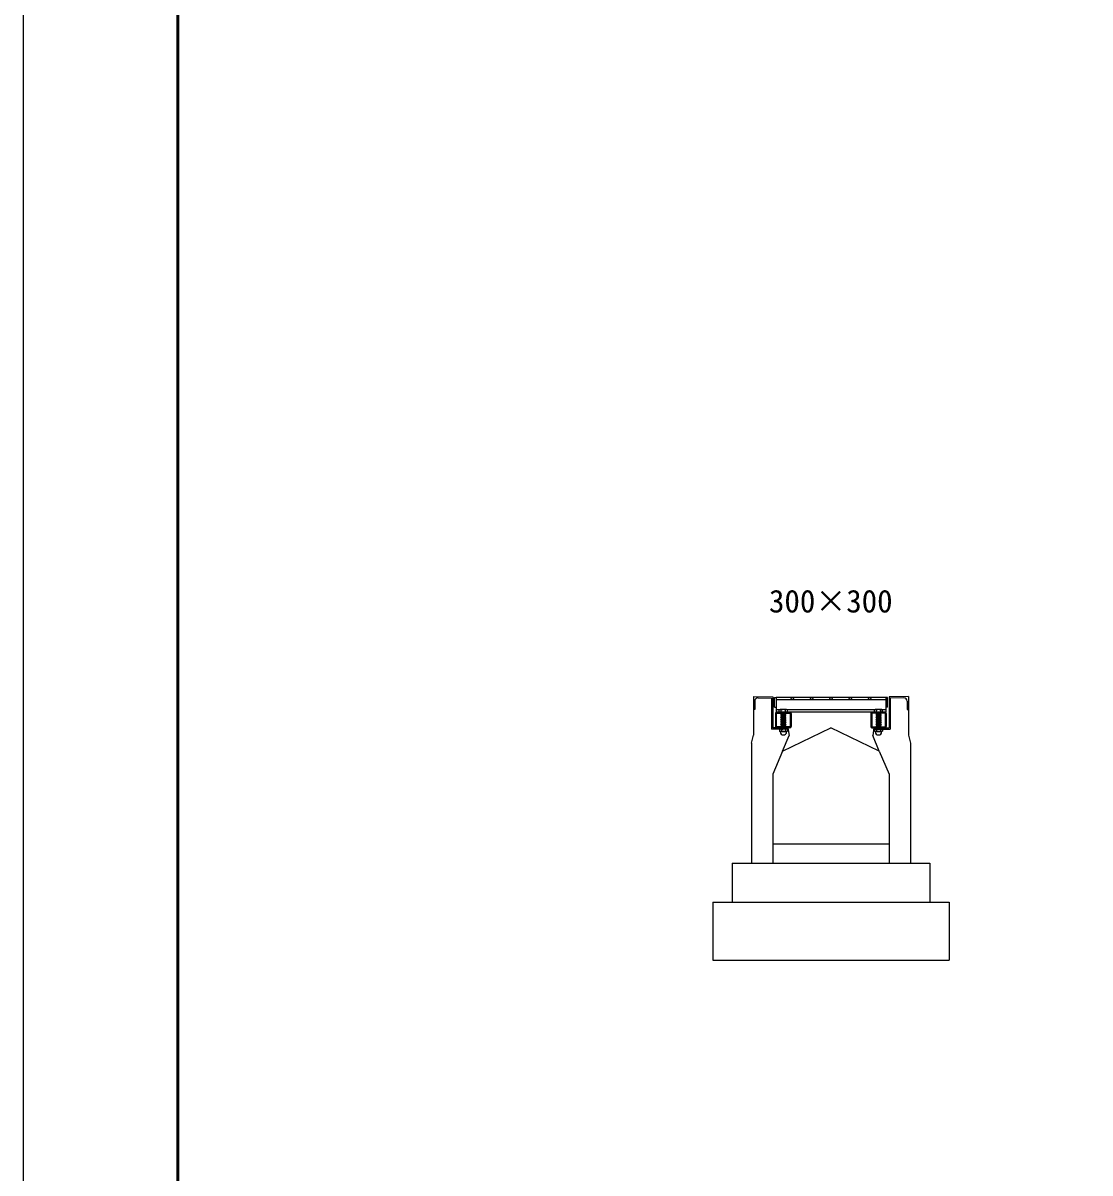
# Model space of a CAD drawing. Units: millimetres, scale not verified. Extents: x -16800 to 16800, y -5940 to 5940.
# Drawn here: x -16800 to -14045, y -2970 to 0 of the extents above; entities that cross this region are included whole.
import ezdxf
from ezdxf.enums import TextEntityAlignment as Align

# ---------------------------------------------------------------- set-up
doc = ezdxf.new("R2010")
doc.units = ezdxf.units.MM
doc.header["$LTSCALE"] = 20
doc.linetypes.add('DOTTED', pattern=[1.75, 0.25, -1.5])
for name, color, linetype, lineweight in [('0-1_Defpoints', 5, 'Continuous', 25), ('0-2_HATCH', 6, 'Continuous', 25), ('0-5_OUTLINE', 3, 'Continuous', 25), ('0-6_TXT', 7, 'Continuous', 25), ('0-7_WAKU', 3, 'Continuous', 25), ('0-A__0-5_D-BMK', 6, 'Continuous', 25)]:
    doc.layers.add(name, color=color, linetype=linetype, lineweight=lineweight)
doc.styles.add('ＭＳ ゴシック', font='')
doc.styles.get('ＭＳ ゴシック').set_extended_font_data('MS Gothic')

msp = doc.modelspace()

# ---------------------------------------------------------------- linework, layer by layer
at = {"layer": '0-1_Defpoints'}
msp.add_lwpolyline([(-16800, -5940), (0, -5940), (0, 5940), (-16800, 5940)], close=True, dxfattribs=at)
at = {"layer": '0-2_HATCH'}
for p, q in [((-14901.85, -1742.96), (-14867.14, -1743.31)), ((-14867.14, -1743.31), (-14867.14, -1823.34)), ((-14863.94, -1740.14), (-14863.94, -1820.14)), ((-14563.94, -1740.14), (-14563.94, -1820.14)), ((-14526.03, -1742.96), (-14560.74, -1743.31)), ((-14560.74, -1743.31), (-14560.74, -1823.34)), ((-14824.46, -1823.34), (-14867.14, -1823.34)), ((-14824.94, -1820.14), (-14863.94, -1820.14)), ((-14838.74, -1880.14), (-14821.94, -1840.14)), ((-14824.94, -1820.14), (-14821.94, -1840.14)), ((-14602.94, -1820.14), (-14605.94, -1840.14)), ((-14589.14, -1880.14), (-14605.94, -1840.14)), ((-14603.42, -1823.34), (-14560.74, -1823.34)), ((-14602.94, -1820.14), (-14563.94, -1820.14))]:
    msp.add_line(p, q, dxfattribs=at)
for points in [[(-14910.74, -1751.76), (-14910.74, -1772.68), (-14913.94, -1772.68)], [(-14517.14, -1751.76), (-14517.14, -1772.68), (-14513.94, -1772.68)]]:
    msp.add_lwpolyline(points, dxfattribs=at)
for centre, start, end in [((-14901.94, -1751.76), 89.42706, 180), ((-14525.94, -1751.76), 0, 90.57294)]:
    msp.add_arc(centre, 8.8, start, end, dxfattribs=at)
at = {"layer": '0-5_OUTLINE'}
for p, q in [((-14913.94, -1739.64), (-14913.94, -1839.64)), ((-14913.94, -1739.64), (-14863.94, -1740.14)), ((-14513.94, -1739.64), (-14563.94, -1740.14)), ((-14513.94, -1739.64), (-14513.94, -1839.64)), ((-14918.94, -1859.64), (-14913.94, -1839.64)), ((-14838.8, -1880.28), (-14713.94, -1820.14)), ((-14589.14, -1880.14), (-14713.94, -1820.14)), ((-14513.94, -1839.64), (-14508.94, -1859.64)), ((-14918.94, -1859.64), (-14918.94, -2170.14)), ((-14508.94, -1859.64), (-14508.94, -2170.14)), ((-14838.8, -1880.28), (-14863.94, -1940.14)), ((-14589.14, -1880.14), (-14563.94, -1940.14)), ((-14863.94, -1940.14), (-14863.94, -2170.14)), ((-14563.94, -1940.14), (-14563.94, -2170.14)), ((-14863.94, -2120.14), (-14563.94, -2120.14)), ((-14968.94, -2170.14), (-14458.94, -2170.14)), ((-14968.94, -2170.14), (-14968.94, -2270.14)), ((-14918.94, -2170.14), (-14863.94, -2170.14)), ((-14563.94, -2170.14), (-14508.94, -2170.14)), ((-14458.94, -2170.14), (-14458.94, -2270.14)), ((-15018.94, -2270.14), (-15018.94, -2420.14)), ((-15018.94, -2270.14), (-14408.94, -2270.14)), ((-14408.94, -2270.14), (-14408.94, -2420.14)), ((-15018.94, -2420.14), (-14408.94, -2420.14))]:
    msp.add_line(p, q, dxfattribs=at)
at = {"layer": '0-7_WAKU', "lineweight": 50}
msp.add_lwpolyline([(-16400, -5540), (-400, -5540), (-400, 5540), (-16400, 5540)], close=True, dxfattribs=at)
at = {"layer": '0-A__0-5_D-BMK'}
for p, q in [((-14855.44, -1742.14), (-14855.44, -1780.14)), ((-14572.44, -1742.14), (-14855.44, -1742.14)), ((-14572.44, -1748.14), (-14855.44, -1748.14)), ((-14567.94, -1767.14), (-14567.94, -1742.14)), ((-14859.94, -1767.14), (-14855.44, -1767.14)), ((-14847.44, -1774.14), (-14855.44, -1774.14)), ((-14572.44, -1780.14), (-14855.44, -1780.14)), ((-14853.94, -1780.14), (-14819.94, -1780.14)), ((-14845.45, -1772.64), (-14847.45, -1774.14)), ((-14847.45, -1780.14), (-14847.45, -1774.14)), ((-14826.45, -1780.14), (-14847.45, -1780.14)), ((-14847.13, -1773.87), (-14845.45, -1772.64)), ((-14828.45, -1772.64), (-14845.45, -1772.64)), ((-14843.45, -1780.14), (-14830.45, -1780.14)), ((-14842.45, -1780.14), (-14842.45, -1774.14)), ((-14831.45, -1780.14), (-14831.45, -1774.14)), ((-14826.78, -1773.87), (-14828.45, -1772.64)), ((-14826.45, -1780.14), (-14826.45, -1774.14)), ((-14601.44, -1774.14), (-14826.44, -1774.14)), ((-14573.94, -1780.14), (-14607.94, -1780.14)), ((-14599.43, -1772.64), (-14601.43, -1774.14)), ((-14601.43, -1780.14), (-14601.43, -1774.14)), ((-14580.43, -1780.14), (-14601.43, -1780.14)), ((-14601.11, -1773.87), (-14599.43, -1772.64)), ((-14582.43, -1772.64), (-14599.43, -1772.64)), ((-14597.43, -1780.14), (-14584.43, -1780.14)), ((-14596.43, -1780.14), (-14596.43, -1774.14)), ((-14585.43, -1780.14), (-14585.43, -1774.14)), ((-14580.76, -1773.87), (-14582.43, -1772.64)), ((-14572.44, -1774.14), (-14580.44, -1774.14)), ((-14580.43, -1780.14), (-14580.43, -1774.14)), ((-14567.94, -1767.14), (-14572.44, -1767.14)), ((-14856.94, -1783.14), (-14856.94, -1817.14)), ((-14830.45, -1782.14), (-14843.45, -1783.14)), ((-14843.45, -1783.14), (-14842.45, -1782.14)), ((-14842.45, -1784.14), (-14843.45, -1783.14)), ((-14843.45, -1785.14), (-14842.45, -1784.14)), ((-14830.45, -1784.14), (-14843.45, -1785.14)), ((-14842.45, -1786.14), (-14843.45, -1785.14)), ((-14843.45, -1787.14), (-14842.45, -1786.14)), ((-14830.45, -1786.14), (-14843.45, -1787.14)), ((-14842.45, -1788.14), (-14843.45, -1787.14)), ((-14843.45, -1789.14), (-14842.45, -1788.14)), ((-14830.45, -1788.14), (-14843.45, -1789.14)), ((-14842.45, -1790.14), (-14843.45, -1789.14)), ((-14843.45, -1791.14), (-14842.45, -1790.14)), ((-14830.45, -1790.14), (-14843.45, -1791.14)), ((-14842.45, -1792.14), (-14843.45, -1791.14)), ((-14830.45, -1792.14), (-14843.45, -1793.14)), ((-14843.45, -1793.14), (-14842.45, -1792.14)), ((-14830.45, -1794.14), (-14843.45, -1795.14)), ((-14842.45, -1796.14), (-14843.45, -1795.14)), ((-14830.45, -1796.14), (-14843.45, -1797.14)), ((-14843.45, -1797.14), (-14842.45, -1796.14)), ((-14842.45, -1798.14), (-14843.45, -1797.14)), ((-14830.45, -1798.14), (-14843.45, -1799.14)), ((-14843.45, -1799.14), (-14842.45, -1798.14)), ((-14842.45, -1800.14), (-14843.45, -1799.14)), ((-14830.45, -1800.14), (-14843.45, -1801.14)), ((-14843.45, -1801.14), (-14842.45, -1800.14)), ((-14842.45, -1802.14), (-14843.45, -1801.14)), ((-14830.45, -1802.14), (-14843.45, -1803.14)), ((-14843.45, -1803.14), (-14842.45, -1802.14)), ((-14842.45, -1804.14), (-14843.45, -1803.14)), ((-14830.45, -1804.14), (-14843.45, -1805.14)), ((-14843.45, -1805.14), (-14842.45, -1804.14)), ((-14842.45, -1806.14), (-14843.45, -1805.14)), ((-14830.45, -1806.14), (-14843.45, -1807.14)), ((-14843.45, -1807.14), (-14842.45, -1806.14)), ((-14842.45, -1808.14), (-14843.45, -1807.14)), ((-14830.45, -1808.14), (-14843.45, -1809.14)), ((-14843.45, -1809.14), (-14842.45, -1808.14)), ((-14842.45, -1810.14), (-14843.45, -1809.14)), ((-14830.45, -1810.14), (-14843.45, -1811.14)), ((-14843.45, -1811.14), (-14842.45, -1810.14)), ((-14842.45, -1812.14), (-14843.45, -1811.14)), ((-14831.45, -1785.14), (-14830.45, -1784.14)), ((-14830.45, -1786.14), (-14831.45, -1785.14)), ((-14831.45, -1787.14), (-14830.45, -1786.14)), ((-14830.45, -1788.14), (-14831.45, -1787.14)), ((-14831.45, -1789.14), (-14830.45, -1788.14)), ((-14830.45, -1790.14), (-14831.45, -1789.14)), ((-14831.45, -1793.14), (-14830.45, -1792.14)), ((-14830.45, -1794.14), (-14831.45, -1793.14)), ((-14831.45, -1795.14), (-14830.45, -1794.14)), ((-14830.45, -1796.14), (-14831.45, -1795.14)), ((-14831.45, -1797.14), (-14830.45, -1796.14)), ((-14831.45, -1797.14), (-14830.45, -1798.14)), ((-14831.45, -1799.14), (-14830.45, -1798.14)), ((-14831.45, -1799.14), (-14830.45, -1800.14)), ((-14831.45, -1801.14), (-14830.45, -1800.14)), ((-14831.45, -1801.14), (-14830.45, -1802.14)), ((-14831.45, -1803.14), (-14830.45, -1802.14)), ((-14831.45, -1803.14), (-14830.45, -1804.14)), ((-14831.45, -1805.14), (-14830.45, -1804.14)), ((-14831.45, -1805.14), (-14830.45, -1806.14)), ((-14831.45, -1807.14), (-14830.45, -1806.14)), ((-14831.45, -1807.14), (-14830.45, -1808.14)), ((-14831.45, -1809.14), (-14830.45, -1808.14)), ((-14831.45, -1809.14), (-14830.45, -1810.14)), ((-14831.45, -1811.14), (-14830.45, -1810.14)), ((-14831.45, -1811.14), (-14830.45, -1812.14)), ((-14816.94, -1783.14), (-14816.94, -1817.14)), ((-14610.94, -1783.14), (-14610.94, -1817.14)), ((-14584.43, -1782.14), (-14597.43, -1783.14)), ((-14597.43, -1783.14), (-14596.43, -1782.14)), ((-14596.43, -1784.14), (-14597.43, -1783.14)), ((-14597.43, -1785.14), (-14596.43, -1784.14)), ((-14584.43, -1784.14), (-14597.43, -1785.14)), ((-14596.43, -1786.14), (-14597.43, -1785.14)), ((-14597.43, -1787.14), (-14596.43, -1786.14)), ((-14584.43, -1786.14), (-14597.43, -1787.14)), ((-14596.43, -1788.14), (-14597.43, -1787.14)), ((-14597.43, -1789.14), (-14596.43, -1788.14)), ((-14584.43, -1788.14), (-14597.43, -1789.14)), ((-14596.43, -1790.14), (-14597.43, -1789.14)), ((-14597.43, -1791.14), (-14596.43, -1790.14)), ((-14584.43, -1790.14), (-14597.43, -1791.14)), ((-14596.43, -1792.14), (-14597.43, -1791.14)), ((-14584.43, -1792.14), (-14597.43, -1793.14)), ((-14597.43, -1793.14), (-14596.43, -1792.14)), ((-14584.43, -1794.14), (-14597.43, -1795.14)), ((-14596.43, -1796.14), (-14597.43, -1795.14)), ((-14584.43, -1796.14), (-14597.43, -1797.14)), ((-14597.43, -1797.14), (-14596.43, -1796.14)), ((-14596.43, -1798.14), (-14597.43, -1797.14)), ((-14584.43, -1798.14), (-14597.43, -1799.14)), ((-14597.43, -1799.14), (-14596.43, -1798.14)), ((-14596.43, -1800.14), (-14597.43, -1799.14)), ((-14584.43, -1800.14), (-14597.43, -1801.14)), ((-14597.43, -1801.14), (-14596.43, -1800.14)), ((-14596.43, -1802.14), (-14597.43, -1801.14)), ((-14584.43, -1802.14), (-14597.43, -1803.14)), ((-14597.43, -1803.14), (-14596.43, -1802.14)), ((-14596.43, -1804.14), (-14597.43, -1803.14)), ((-14584.43, -1804.14), (-14597.43, -1805.14)), ((-14597.43, -1805.14), (-14596.43, -1804.14)), ((-14596.43, -1806.14), (-14597.43, -1805.14)), ((-14584.43, -1806.14), (-14597.43, -1807.14)), ((-14597.43, -1807.14), (-14596.43, -1806.14)), ((-14596.43, -1808.14), (-14597.43, -1807.14)), ((-14584.43, -1808.14), (-14597.43, -1809.14)), ((-14597.43, -1809.14), (-14596.43, -1808.14)), ((-14596.43, -1810.14), (-14597.43, -1809.14)), ((-14584.43, -1810.14), (-14597.43, -1811.14)), ((-14597.43, -1811.14), (-14596.43, -1810.14)), ((-14596.43, -1812.14), (-14597.43, -1811.14)), ((-14585.43, -1785.14), (-14584.43, -1784.14)), ((-14584.43, -1786.14), (-14585.43, -1785.14)), ((-14585.43, -1787.14), (-14584.43, -1786.14)), ((-14584.43, -1788.14), (-14585.43, -1787.14)), ((-14585.43, -1789.14), (-14584.43, -1788.14)), ((-14584.43, -1790.14), (-14585.43, -1789.14)), ((-14585.43, -1793.14), (-14584.43, -1792.14)), ((-14584.43, -1794.14), (-14585.43, -1793.14)), ((-14585.43, -1795.14), (-14584.43, -1794.14)), ((-14584.43, -1796.14), (-14585.43, -1795.14)), ((-14585.43, -1797.14), (-14584.43, -1796.14)), ((-14585.43, -1797.14), (-14584.43, -1798.14)), ((-14585.43, -1799.14), (-14584.43, -1798.14)), ((-14585.43, -1799.14), (-14584.43, -1800.14)), ((-14585.43, -1801.14), (-14584.43, -1800.14)), ((-14585.43, -1801.14), (-14584.43, -1802.14)), ((-14585.43, -1803.14), (-14584.43, -1802.14)), ((-14585.43, -1803.14), (-14584.43, -1804.14)), ((-14585.43, -1805.14), (-14584.43, -1804.14)), ((-14585.43, -1805.14), (-14584.43, -1806.14)), ((-14585.43, -1807.14), (-14584.43, -1806.14)), ((-14585.43, -1807.14), (-14584.43, -1808.14)), ((-14585.43, -1809.14), (-14584.43, -1808.14)), ((-14585.43, -1809.14), (-14584.43, -1810.14)), ((-14585.43, -1811.14), (-14584.43, -1810.14)), ((-14585.43, -1811.14), (-14584.43, -1812.14)), ((-14570.94, -1783.14), (-14570.94, -1817.14)), ((-14819.94, -1820.14), (-14853.94, -1820.14)), ((-14845.99, -1823.34), (-14846.86, -1823.99)), ((-14846.86, -1823.99), (-14846.86, -1829.18)), ((-14845.17, -1830.15), (-14846.86, -1829.18)), ((-14827.31, -1823.34), (-14845.99, -1823.34)), ((-14845.17, -1830.47), (-14845.17, -1830.15)), ((-14828.14, -1830.15), (-14845.17, -1830.15)), ((-14828.14, -1830.47), (-14845.17, -1830.47)), ((-14830.45, -1812.14), (-14843.45, -1813.14)), ((-14843.45, -1813.14), (-14842.45, -1812.14)), ((-14842.45, -1814.14), (-14843.45, -1813.14)), ((-14830.45, -1814.14), (-14843.45, -1815.14)), ((-14843.45, -1815.14), (-14842.45, -1814.14)), ((-14842.45, -1816.14), (-14843.45, -1815.14)), ((-14830.45, -1816.14), (-14843.45, -1817.14)), ((-14843.45, -1817.14), (-14842.45, -1816.14)), ((-14842.45, -1818.14), (-14843.45, -1817.14)), ((-14841.76, -1823.99), (-14841.76, -1829.18)), ((-14831.55, -1823.99), (-14831.55, -1829.18)), ((-14831.45, -1813.14), (-14830.45, -1812.14)), ((-14831.45, -1813.14), (-14830.45, -1814.14)), ((-14831.45, -1815.14), (-14830.45, -1814.14)), ((-14831.45, -1815.14), (-14830.45, -1816.14)), ((-14831.45, -1817.14), (-14830.45, -1816.14)), ((-14831.45, -1817.14), (-14830.45, -1818.14)), ((-14828.14, -1830.15), (-14826.45, -1829.18)), ((-14828.14, -1830.47), (-14828.14, -1830.15)), ((-14827.31, -1823.34), (-14826.45, -1823.99)), ((-14826.45, -1823.99), (-14826.45, -1829.18)), ((-14607.94, -1820.14), (-14573.94, -1820.14)), ((-14600.57, -1823.34), (-14601.44, -1823.99)), ((-14601.44, -1823.99), (-14601.44, -1829.18)), ((-14599.74, -1830.15), (-14601.44, -1829.18)), ((-14581.89, -1823.34), (-14600.57, -1823.34)), ((-14599.74, -1830.47), (-14599.74, -1830.15)), ((-14582.72, -1830.15), (-14599.74, -1830.15)), ((-14582.72, -1830.47), (-14599.74, -1830.47)), ((-14584.43, -1812.14), (-14597.43, -1813.14)), ((-14597.43, -1813.14), (-14596.43, -1812.14)), ((-14596.43, -1814.14), (-14597.43, -1813.14)), ((-14584.43, -1814.14), (-14597.43, -1815.14)), ((-14597.43, -1815.14), (-14596.43, -1814.14)), ((-14596.43, -1816.14), (-14597.43, -1815.14)), ((-14584.43, -1816.14), (-14597.43, -1817.14)), ((-14597.43, -1817.14), (-14596.43, -1816.14)), ((-14596.43, -1818.14), (-14597.43, -1817.14)), ((-14596.33, -1823.99), (-14596.33, -1829.18)), ((-14586.13, -1823.99), (-14586.13, -1829.18)), ((-14585.43, -1813.14), (-14584.43, -1812.14)), ((-14585.43, -1813.14), (-14584.43, -1814.14)), ((-14585.43, -1815.14), (-14584.43, -1814.14)), ((-14585.43, -1815.14), (-14584.43, -1816.14)), ((-14585.43, -1817.14), (-14584.43, -1816.14)), ((-14585.43, -1817.14), (-14584.43, -1818.14)), ((-14582.72, -1830.15), (-14581.02, -1829.18)), ((-14582.72, -1830.47), (-14582.72, -1830.15)), ((-14581.89, -1823.34), (-14581.02, -1823.99)), ((-14581.02, -1823.99), (-14581.02, -1829.18))]:
    msp.add_line(p, q, dxfattribs=at)
at = {"layer": '0-A__0-5_D-BMK', "linetype": 'DOTTED'}
for p, q in [((-14843.45, -1781.14), (-14842.45, -1780.14)), ((-14830.45, -1780.14), (-14843.45, -1781.14)), ((-14842.45, -1782.14), (-14843.45, -1781.14)), ((-14831.45, -1781.14), (-14830.45, -1780.14)), ((-14830.45, -1782.14), (-14831.45, -1781.14)), ((-14597.43, -1781.14), (-14596.43, -1780.14)), ((-14584.43, -1780.14), (-14597.43, -1781.14)), ((-14596.43, -1782.14), (-14597.43, -1781.14)), ((-14585.43, -1781.14), (-14584.43, -1780.14)), ((-14584.43, -1782.14), (-14585.43, -1781.14)), ((-14830.45, -1818.14), (-14843.45, -1819.14)), ((-14843.45, -1819.14), (-14842.45, -1818.14)), ((-14842.45, -1820.14), (-14843.45, -1819.14)), ((-14830.45, -1820.14), (-14843.45, -1821.14)), ((-14843.45, -1821.14), (-14842.45, -1820.14)), ((-14842.45, -1822.14), (-14843.45, -1821.14)), ((-14830.45, -1822.14), (-14843.45, -1823.14)), ((-14843.45, -1823.14), (-14842.45, -1822.14)), ((-14843.25, -1823.34), (-14843.45, -1823.14)), ((-14843.25, -1823.34), (-14831.25, -1823.34)), ((-14831.45, -1819.14), (-14830.45, -1818.14)), ((-14831.45, -1819.14), (-14830.45, -1820.14)), ((-14831.45, -1821.14), (-14830.45, -1820.14)), ((-14831.45, -1821.14), (-14830.45, -1822.14)), ((-14831.45, -1823.14), (-14830.45, -1822.14)), ((-14831.45, -1823.14), (-14831.25, -1823.34)), ((-14584.43, -1818.14), (-14597.43, -1819.14)), ((-14597.43, -1819.14), (-14596.43, -1818.14)), ((-14596.43, -1820.14), (-14597.43, -1819.14)), ((-14584.43, -1820.14), (-14597.43, -1821.14)), ((-14597.43, -1821.14), (-14596.43, -1820.14)), ((-14596.43, -1822.14), (-14597.43, -1821.14)), ((-14584.43, -1822.14), (-14597.43, -1823.14)), ((-14597.43, -1823.14), (-14596.43, -1822.14)), ((-14597.23, -1823.34), (-14597.43, -1823.14)), ((-14597.23, -1823.34), (-14585.23, -1823.34)), ((-14585.43, -1819.14), (-14584.43, -1818.14)), ((-14585.43, -1819.14), (-14584.43, -1820.14)), ((-14585.43, -1821.14), (-14584.43, -1820.14)), ((-14585.43, -1821.14), (-14584.43, -1822.14)), ((-14585.43, -1823.14), (-14584.43, -1822.14)), ((-14585.43, -1823.14), (-14585.23, -1823.34))]:
    msp.add_line(p, q, dxfattribs=at)
at = {"layer": '0-A__0-5_D-BMK'}
for points in [[(-14859.94, -1767.14), (-14859.94, -1742.14), (-14855.44, -1742.14)], [(-14567.94, -1742.14), (-14572.44, -1742.14), (-14572.44, -1780.14)], [(-14843.45, -1795.14), (-14842.45, -1794.14), (-14843.45, -1793.14)], [(-14830.45, -1784.14), (-14831.45, -1783.14), (-14830.45, -1782.14)], [(-14830.45, -1792.14), (-14831.45, -1791.14), (-14830.45, -1790.14)], [(-14597.43, -1795.14), (-14596.43, -1794.14), (-14597.43, -1793.14)], [(-14584.43, -1784.14), (-14585.43, -1783.14), (-14584.43, -1782.14)], [(-14584.43, -1792.14), (-14585.43, -1791.14), (-14584.43, -1790.14)]]:
    msp.add_lwpolyline(points, dxfattribs=at)
for points in [[(-14819.24, -1782.44), (-14819.24, -1817.84), (-14854.64, -1817.84), (-14854.64, -1782.44)], [(-14608.64, -1782.44), (-14608.64, -1817.84), (-14573.24, -1817.84), (-14573.24, -1782.44)]]:
    msp.add_lwpolyline(points, close=True, dxfattribs=at)
for centre in [(-14813.94, -1745.14), (-14763.94, -1745.14), (-14713.94, -1745.14), (-14663.94, -1745.14), (-14613.94, -1745.14)]:
    msp.add_circle(centre, 3, dxfattribs=at)
for centre, radius, start, end in [((-14853.94, -1783.14), 3, 90, 180), ((-14844.95, -1776.77), 3.62, 46.39563, 133.60437), ((-14836.95, -1788.77), 15.62, 69.39075, 110.60925), ((-14828.95, -1776.77), 3.62, 46.39563, 133.60437), ((-14819.94, -1783.14), 3, 0, 90), ((-14607.94, -1783.14), 3, 90, 180), ((-14598.93, -1776.77), 3.62, 46.39563, 133.60437), ((-14590.93, -1788.77), 15.62, 69.39075, 110.60925), ((-14582.93, -1776.77), 3.62, 46.39563, 133.60437), ((-14573.94, -1783.14), 3, 0, 90), ((-14853.94, -1817.14), 3, 180, 270), ((-14844.31, -1828.69), 5.35, 61.49832, 118.50684), ((-14844.31, -1824.48), 5.35, 241.49843, 298.50089), ((-14836.65, -1830.47), 8.19, 180, 359.99995), ((-14836.65, -1843.76), 20.42, 75.52621, 104.47362), ((-14836.65, -1809.41), 20.42, 255.52638, 284.47374), ((-14829, -1828.69), 5.35, 61.49231, 118.50169), ((-14829, -1824.48), 5.35, 241.49989, 298.5), ((-14819.94, -1817.14), 3, 270, 0), ((-14607.94, -1817.14), 3, 180, 270), ((-14598.88, -1828.69), 5.35, 61.49832, 118.50684), ((-14598.88, -1824.48), 5.35, 241.49843, 298.50089), ((-14591.23, -1830.47), 8.19, 180, 359.99995), ((-14591.23, -1843.76), 20.42, 75.52621, 104.47362), ((-14591.23, -1809.41), 20.42, 255.52638, 284.47374), ((-14583.58, -1828.69), 5.35, 61.49231, 118.50169), ((-14583.58, -1824.48), 5.35, 241.49989, 298.5), ((-14573.94, -1817.14), 3, 270, 0)]:
    msp.add_arc(centre, radius, start, end, dxfattribs=at)

# ---------------------------------------------------------------- texts
at = {"layer": '0-6_TXT', "style": 'ＭＳ ゴシック'}
msp.add_text('300×300', height=58.65, dxfattribs=at).set_placement((-14873.94, -1540), align=Align.BOTTOM_LEFT)

doc.saveas('drawing.dxf')
